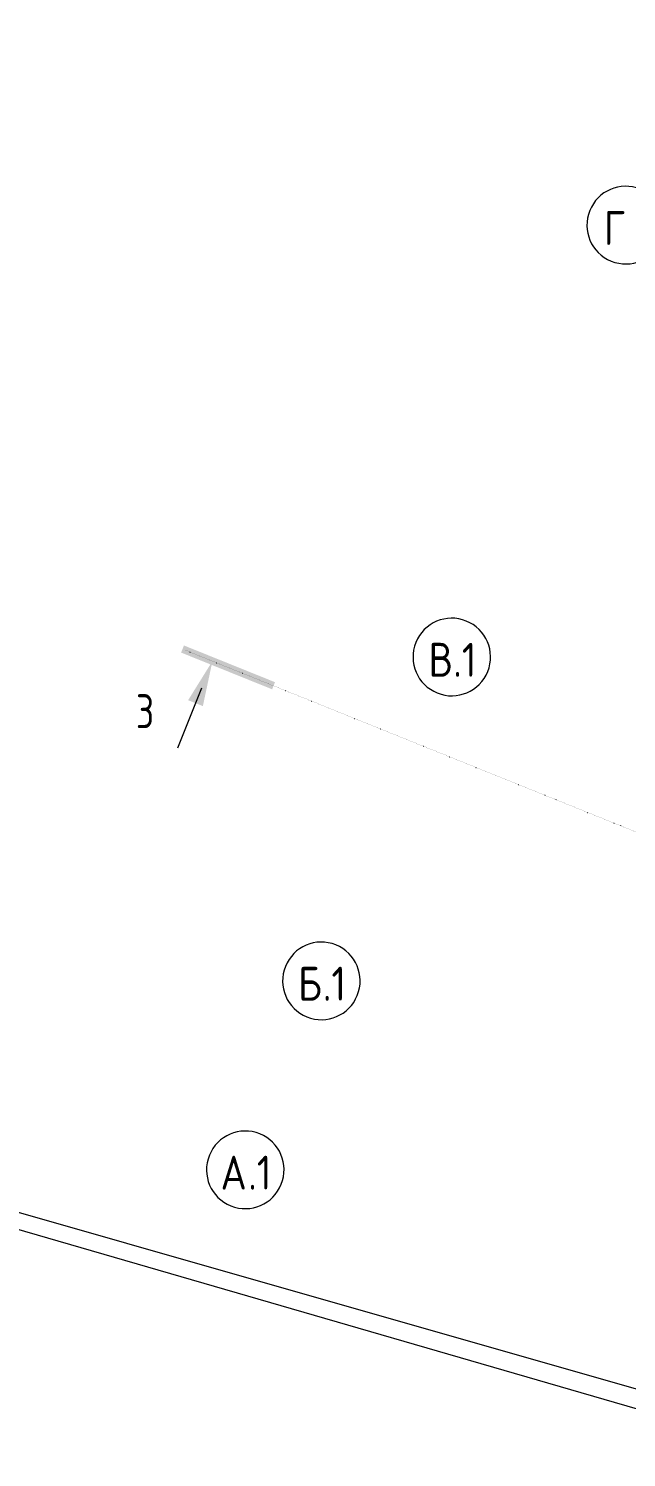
# Model space of a CAD drawing. Header units: millimetres. Extents: x -584918 to 2941280, y 3000189 to 4229862.
# Drawn here: x -477207 to -471038, y 3873832 to 3888562 of the extents above; entities that cross this region are included whole.
import ezdxf

# ---------------------------------------------------------------- set-up
doc = ezdxf.new("R2010")
doc.units = ezdxf.units.MM
doc.linetypes.add('ASVP_Линия разреза', pattern=[20, 0, -10, 0, -10])
for name, color, linetype, lineweight in [('Оси', 7, 'Continuous', 0), ('Разрезы', 7, 'Continuous', 0), ('экспертиза ДУ', 1, 'Continuous', 0)]:
    doc.layers.add(name, color=color, linetype=linetype, lineweight=lineweight)
doc.styles.add('GOST Common', font='', dxfattribs={"width": 0.9, "height": 700})
doc.styles.add('GOST Common_4', font='', dxfattribs={"width": 0.8, "height": 700})
doc.styles.get('GOST Common').set_extended_font_data('GOST Common')
doc.styles.get('GOST Common_4').set_extended_font_data('GOST Common')

# ---------------------------------------------------------------- blocks, each defined once
blk = doc.blocks.new('Ось сетки - Круг_Ø8 мм-6577-АР Этаж 02')
at = {"layer": 'Оси'}
for start, end in [(360, 180), (180, 360)]:
    blk.add_arc((0, 0), 4, start, end, dxfattribs=at)
blk = doc.blocks.new('Разрез - Номер вида спереди_3_5 мм-64067-АР Этаж 02')
at = {"layer": 'Разрезы'}
for points in [[(9.8, 0.4), (9.8, -0.39), (-0.33, -0.39), (-0.33, 0.4)], [(2.18, -4.67), (3, 0), (3.82, -4.67)]]:
    blk.add_hatch(color=256, dxfattribs=at).paths.add_polyline_path(points)
at = {"layer": 'Разрезы', "lineweight": 20}
blk.add_line((3, -3), (3, -9.66), dxfattribs=at)

msp = doc.modelspace()

# ---------------------------------------------------------------- linework, layer by layer
at = {"layer": 'Разрезы', "linetype": 'ASVP_Линия разреза'}
msp.add_line((-475587.767, 3882153.064), (-407776.35, 3854826.075), dxfattribs=at)
at = {"layer": 'экспертиза ДУ'}
for points in [[(-455314.295, 3869806.869), (-520050.006, 3888562.029)], [(-520050.006, 3888562.029), (-454270.948, 3869780.291)]]:
    msp.add_lwpolyline(points, dxfattribs=at)

# ---------------------------------------------------------------- block references
at = {"layer": 'Оси', "xscale": 99.99999999999993, "yscale": 99.99999999999993, "zscale": 99.99999999999993, "rotation": 248.0513009164574}
for p in [(-471045.748, 3886535.734), (-472839.874, 3882083.643), (-474185.469, 3878744.575), (-474970.399, 3876796.785)]:
    msp.add_blockref('Ось сетки - Круг_Ø8 мм-6577-АР Этаж 02', p, dxfattribs=at)
at = {"layer": 'Разрезы', "xscale": 99.99999999999993, "yscale": 99.99999999999993, "zscale": 99.99999999999993, "rotation": 338.0513009164565}
msp.add_blockref('Разрез - Номер вида спереди_3_5 мм-64067-АР Этаж 02', (-475587.767, 3882153.064), dxfattribs=at)

# ---------------------------------------------------------------- texts
at = {"layer": 'Оси', "char_height": 350, "attachment_point": 1, "style": 'GOST Common'}
for s, insert, width in [('\\fGOST Common|b0|i0|c204|p34|;\\W.9;Г', (-471271.465, 3886681.9), 274.17712), ('\\fGOST Common|b0|i0|c204|p34|;\\W.9;В', (-473080.441, 3882229.809), 310.25306), ('.1', (-472824.457, 3882229.809), 303.03787), ('\\fGOST Common|b0|i0|c204|p34|;\\W.9;Б', (-474426.036, 3878890.741), 310.25306), ('.1', (-474170.052, 3878890.741), 303.03787), ('\\fGOST Common|b0|i0|c204|p34|;\\W.9;А', (-475225.816, 3876942.952), 346.329), ('.1', (-474940.066, 3876942.952), 303.03787)]:
    msp.add_mtext(s, dxfattribs=dict(at, insert=insert, width=width))
at = {"layer": 'Разрезы', "insert": (-476098.809, 3881699.83), "char_height": 350, "width": 237.2995, "attachment_point": 1, "style": 'GOST Common_4'}
msp.add_mtext('\\fGOST Common|b0|i0|c204|p34|;\\W.8;3', dxfattribs=at)

doc.saveas('drawing.dxf')
